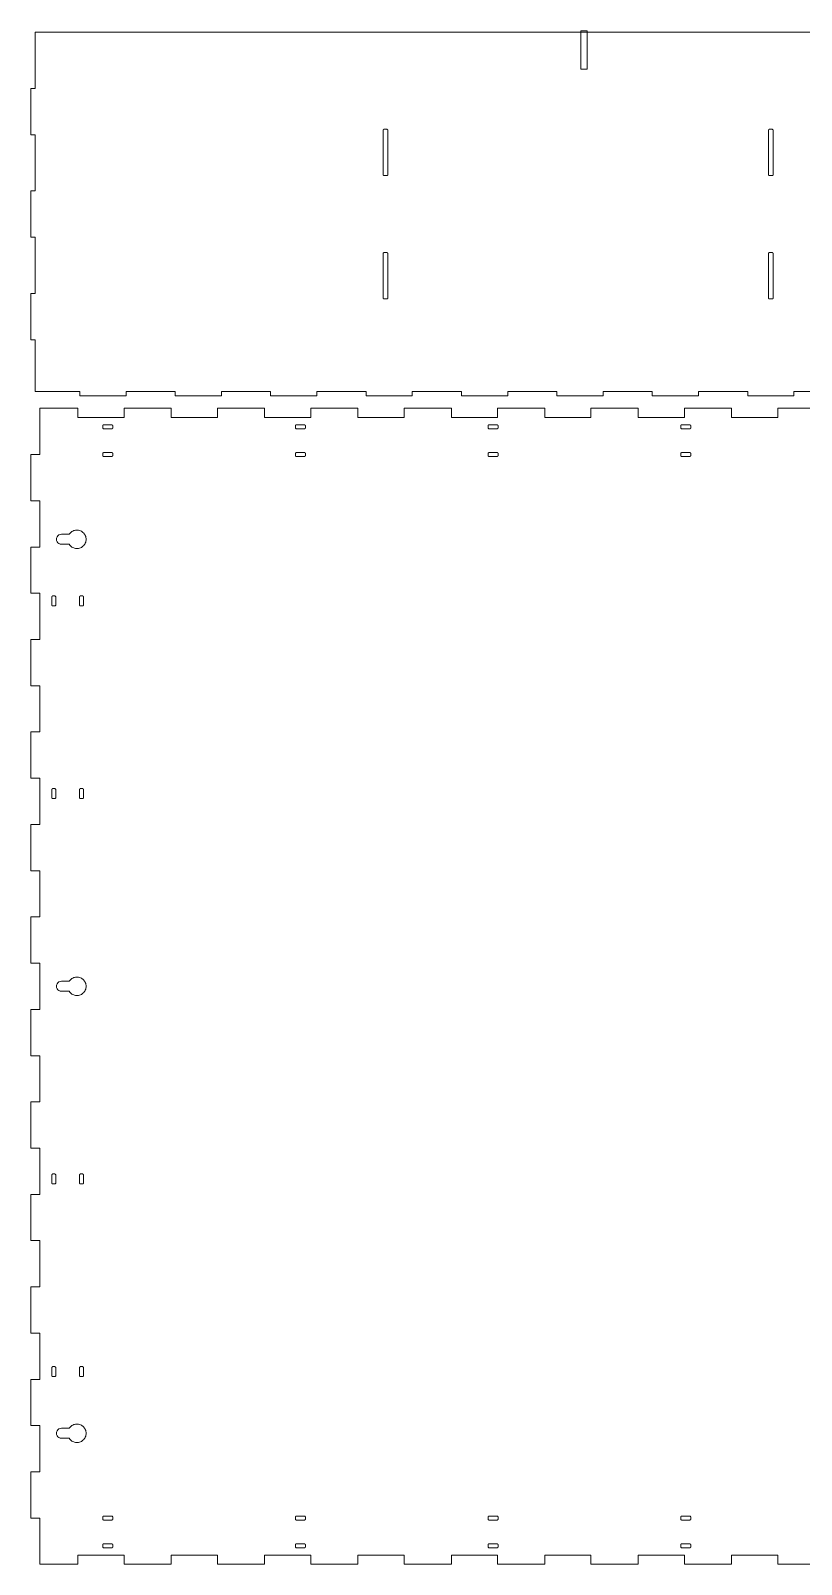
# Model space of a CAD drawing. Header units: millimetres. Extents: x 0 to 3016, y 0 to 2004.
# Drawn here: x 1008 to 1508, y 0 to 995 of the extents above; entities that cross this region are included whole.
import ezdxf

# ---------------------------------------------------------------- set-up
doc = ezdxf.new("R2010")
doc.units = ezdxf.units.MM
doc.layers.add('CORTE', color=1, linetype='Continuous', lineweight=0)

msp = doc.modelspace()

# ---------------------------------------------------------------- linework, layer by layer
at = {"layer": 'CORTE'}
for points in [[(1369.02, 970), (1369.02, 995), (1365.02, 995), (1365.02, 970)], [(1239.7, 930.4), (1239.696227, 930.467179), (1239.684957, 930.533513), (1239.66633, 930.598167), (1239.640581, 930.66033), (1239.608035, 930.719219), (1239.569099, 930.774094), (1239.524264, 930.824264), (1239.474094, 930.869099), (1239.419219, 930.908035), (1239.36033, 930.940581), (1239.298167, 930.96633), (1239.233513, 930.984957), (1239.167179, 930.996227), (1239.1, 931), (1237.3, 931), (1237.232821, 930.996227), (1237.166487, 930.984957), (1237.101833, 930.96633), (1237.03967, 930.940581), (1236.980781, 930.908035), (1236.925906, 930.869099), (1236.875736, 930.824264), (1236.830901, 930.774094), (1236.791965, 930.719219), (1236.759419, 930.66033), (1236.73367, 930.598167), (1236.715043, 930.533513), (1236.703773, 930.467179), (1236.7, 930.4), (1236.7, 901.6), (1236.703773, 901.532821), (1236.715043, 901.466487), (1236.73367, 901.401833), (1236.759419, 901.33967), (1236.791965, 901.280781), (1236.830901, 901.225906), (1236.875736, 901.175736), (1236.925906, 901.130901), (1236.980781, 901.091965), (1237.03967, 901.059419), (1237.101833, 901.03367), (1237.166487, 901.015043), (1237.232821, 901.003773), (1237.3, 901), (1239.1, 901), (1239.167179, 901.003773), (1239.233513, 901.015043), (1239.298167, 901.03367), (1239.36033, 901.059419), (1239.419219, 901.091965), (1239.474094, 901.130901), (1239.524264, 901.175736), (1239.569099, 901.225906), (1239.608035, 901.280781), (1239.640581, 901.33967), (1239.66633, 901.401833), (1239.684957, 901.466487), (1239.696227, 901.532821), (1239.7, 901.6)], [(1489.7, 930.4), (1489.696227, 930.467179), (1489.684957, 930.533513), (1489.66633, 930.598167), (1489.640581, 930.66033), (1489.608035, 930.719219), (1489.569099, 930.774094), (1489.524264, 930.824264), (1489.474094, 930.869099), (1489.419219, 930.908035), (1489.36033, 930.940581), (1489.298167, 930.96633), (1489.233513, 930.984957), (1489.167179, 930.996227), (1489.1, 931), (1487.3, 931), (1487.232821, 930.996227), (1487.166487, 930.984957), (1487.101833, 930.96633), (1487.03967, 930.940581), (1486.980781, 930.908035), (1486.925906, 930.869099), (1486.875736, 930.824264), (1486.830901, 930.774094), (1486.791965, 930.719219), (1486.759419, 930.66033), (1486.73367, 930.598167), (1486.715043, 930.533513), (1486.703773, 930.467179), (1486.7, 930.4), (1486.7, 901.6), (1486.703773, 901.532821), (1486.715043, 901.466487), (1486.73367, 901.401833), (1486.759419, 901.33967), (1486.791965, 901.280781), (1486.830901, 901.225906), (1486.875736, 901.175736), (1486.925906, 901.130901), (1486.980781, 901.091965), (1487.03967, 901.059419), (1487.101833, 901.03367), (1487.166487, 901.015043), (1487.232821, 901.003773), (1487.3, 901), (1489.1, 901), (1489.167179, 901.003773), (1489.233513, 901.015043), (1489.298167, 901.03367), (1489.36033, 901.059419), (1489.419219, 901.091965), (1489.474094, 901.130901), (1489.524264, 901.175736), (1489.569099, 901.225906), (1489.608035, 901.280781), (1489.640581, 901.33967), (1489.66633, 901.401833), (1489.684957, 901.466487), (1489.696227, 901.532821), (1489.7, 901.6)], [(1239.7, 850.4), (1239.696227, 850.467179), (1239.684957, 850.533513), (1239.66633, 850.598167), (1239.640581, 850.66033), (1239.608035, 850.719219), (1239.569099, 850.774094), (1239.524264, 850.824264), (1239.474094, 850.869099), (1239.419219, 850.908035), (1239.36033, 850.940581), (1239.298167, 850.96633), (1239.233513, 850.984957), (1239.167179, 850.996227), (1239.1, 851), (1237.3, 851), (1237.232821, 850.996227), (1237.166487, 850.984957), (1237.101833, 850.96633), (1237.03967, 850.940581), (1236.980781, 850.908035), (1236.925906, 850.869099), (1236.875736, 850.824264), (1236.830901, 850.774094), (1236.791965, 850.719219), (1236.759419, 850.66033), (1236.73367, 850.598167), (1236.715043, 850.533513), (1236.703773, 850.467179), (1236.7, 850.4), (1236.7, 821.6), (1236.703773, 821.532821), (1236.715043, 821.466487), (1236.73367, 821.401833), (1236.759419, 821.33967), (1236.791965, 821.280781), (1236.830901, 821.225906), (1236.875736, 821.175736), (1236.925906, 821.130901), (1236.980781, 821.091965), (1237.03967, 821.059419), (1237.101833, 821.03367), (1237.166487, 821.015043), (1237.232821, 821.003773), (1237.3, 821), (1239.1, 821), (1239.167179, 821.003773), (1239.233513, 821.015043), (1239.298167, 821.03367), (1239.36033, 821.059419), (1239.419219, 821.091965), (1239.474094, 821.130901), (1239.524264, 821.175736), (1239.569099, 821.225906), (1239.608035, 821.280781), (1239.640581, 821.33967), (1239.66633, 821.401833), (1239.684957, 821.466487), (1239.696227, 821.532821), (1239.7, 821.6)], [(1489.7, 850.4), (1489.696227, 850.467179), (1489.684957, 850.533513), (1489.66633, 850.598167), (1489.640581, 850.66033), (1489.608035, 850.719219), (1489.569099, 850.774094), (1489.524264, 850.824264), (1489.474094, 850.869099), (1489.419219, 850.908035), (1489.36033, 850.940581), (1489.298167, 850.96633), (1489.233513, 850.984957), (1489.167179, 850.996227), (1489.1, 851), (1487.3, 851), (1487.232821, 850.996227), (1487.166487, 850.984957), (1487.101833, 850.96633), (1487.03967, 850.940581), (1486.980781, 850.908035), (1486.925906, 850.869099), (1486.875736, 850.824264), (1486.830901, 850.774094), (1486.791965, 850.719219), (1486.759419, 850.66033), (1486.73367, 850.598167), (1486.715043, 850.533513), (1486.703773, 850.467179), (1486.7, 850.4), (1486.7, 821.6), (1486.703773, 821.532821), (1486.715043, 821.466487), (1486.73367, 821.401833), (1486.759419, 821.33967), (1486.791965, 821.280781), (1486.830901, 821.225906), (1486.875736, 821.175736), (1486.925906, 821.130901), (1486.980781, 821.091965), (1487.03967, 821.059419), (1487.101833, 821.03367), (1487.166487, 821.015043), (1487.232821, 821.003773), (1487.3, 821), (1489.1, 821), (1489.167179, 821.003773), (1489.233513, 821.015043), (1489.298167, 821.03367), (1489.36033, 821.059419), (1489.419219, 821.091965), (1489.474094, 821.130901), (1489.524264, 821.175736), (1489.569099, 821.225906), (1489.608035, 821.280781), (1489.640581, 821.33967), (1489.66633, 821.401833), (1489.684957, 821.466487), (1489.696227, 821.532821), (1489.7, 821.6)], [(1061.25, 738.65), (1061.246227, 738.717179), (1061.234957, 738.783513), (1061.21633, 738.848167), (1061.190581, 738.91033), (1061.158035, 738.969219), (1061.119099, 739.024094), (1061.074264, 739.074264), (1061.024094, 739.119099), (1060.969219, 739.158035), (1060.91033, 739.190581), (1060.848167, 739.21633), (1060.783513, 739.234957), (1060.717179, 739.246227), (1060.65, 739.25), (1055.35, 739.25), (1055.282821, 739.246227), (1055.216487, 739.234957), (1055.151833, 739.21633), (1055.08967, 739.190581), (1055.030781, 739.158035), (1054.975906, 739.119099), (1054.925736, 739.074264), (1054.880901, 739.024094), (1054.841965, 738.969219), (1054.809419, 738.91033), (1054.78367, 738.848167), (1054.765043, 738.783513), (1054.753773, 738.717179), (1054.75, 738.65), (1054.75, 737.35), (1054.753773, 737.282821), (1054.765043, 737.216487), (1054.78367, 737.151833), (1054.809419, 737.08967), (1054.841965, 737.030781), (1054.880901, 736.975906), (1054.925736, 736.925736), (1054.975906, 736.880901), (1055.030781, 736.841965), (1055.08967, 736.809419), (1055.151833, 736.78367), (1055.216487, 736.765043), (1055.282821, 736.753773), (1055.35, 736.75), (1060.65, 736.75), (1060.717179, 736.753773), (1060.783513, 736.765043), (1060.848167, 736.78367), (1060.91033, 736.809419), (1060.969219, 736.841965), (1061.024094, 736.880901), (1061.074264, 736.925736), (1061.119099, 736.975906), (1061.158035, 737.030781), (1061.190581, 737.08967), (1061.21633, 737.151833), (1061.234957, 737.216487), (1061.246227, 737.282821), (1061.25, 737.35)], [(1186.25, 738.65), (1186.246227, 738.717179), (1186.234957, 738.783513), (1186.21633, 738.848167), (1186.190581, 738.91033), (1186.158035, 738.969219), (1186.119099, 739.024094), (1186.074264, 739.074264), (1186.024094, 739.119099), (1185.969219, 739.158035), (1185.91033, 739.190581), (1185.848167, 739.21633), (1185.783513, 739.234957), (1185.717179, 739.246227), (1185.65, 739.25), (1180.35, 739.25), (1180.282821, 739.246227), (1180.216487, 739.234957), (1180.151833, 739.21633), (1180.08967, 739.190581), (1180.030781, 739.158035), (1179.975906, 739.119099), (1179.925736, 739.074264), (1179.880901, 739.024094), (1179.841965, 738.969219), (1179.809419, 738.91033), (1179.78367, 738.848167), (1179.765043, 738.783513), (1179.753773, 738.717179), (1179.75, 738.65), (1179.75, 737.35), (1179.753773, 737.282821), (1179.765043, 737.216487), (1179.78367, 737.151833), (1179.809419, 737.08967), (1179.841965, 737.030781), (1179.880901, 736.975906), (1179.925736, 736.925736), (1179.975906, 736.880901), (1180.030781, 736.841965), (1180.08967, 736.809419), (1180.151833, 736.78367), (1180.216487, 736.765043), (1180.282821, 736.753773), (1180.35, 736.75), (1185.65, 736.75), (1185.717179, 736.753773), (1185.783513, 736.765043), (1185.848167, 736.78367), (1185.91033, 736.809419), (1185.969219, 736.841965), (1186.024094, 736.880901), (1186.074264, 736.925736), (1186.119099, 736.975906), (1186.158035, 737.030781), (1186.190581, 737.08967), (1186.21633, 737.151833), (1186.234957, 737.216487), (1186.246227, 737.282821), (1186.25, 737.35)], [(1311.25, 738.65), (1311.246227, 738.717179), (1311.234957, 738.783513), (1311.21633, 738.848167), (1311.190581, 738.91033), (1311.158035, 738.969219), (1311.119099, 739.024094), (1311.074264, 739.074264), (1311.024094, 739.119099), (1310.969219, 739.158035), (1310.91033, 739.190581), (1310.848167, 739.21633), (1310.783513, 739.234957), (1310.717179, 739.246227), (1310.65, 739.25), (1305.35, 739.25), (1305.282821, 739.246227), (1305.216487, 739.234957), (1305.151833, 739.21633), (1305.08967, 739.190581), (1305.030781, 739.158035), (1304.975906, 739.119099), (1304.925736, 739.074264), (1304.880901, 739.024094), (1304.841965, 738.969219), (1304.809419, 738.91033), (1304.78367, 738.848167), (1304.765043, 738.783513), (1304.753773, 738.717179), (1304.75, 738.65), (1304.75, 737.35), (1304.753773, 737.282821), (1304.765043, 737.216487), (1304.78367, 737.151833), (1304.809419, 737.08967), (1304.841965, 737.030781), (1304.880901, 736.975906), (1304.925736, 736.925736), (1304.975906, 736.880901), (1305.030781, 736.841965), (1305.08967, 736.809419), (1305.151833, 736.78367), (1305.216487, 736.765043), (1305.282821, 736.753773), (1305.35, 736.75), (1310.65, 736.75), (1310.717179, 736.753773), (1310.783513, 736.765043), (1310.848167, 736.78367), (1310.91033, 736.809419), (1310.969219, 736.841965), (1311.024094, 736.880901), (1311.074264, 736.925736), (1311.119099, 736.975906), (1311.158035, 737.030781), (1311.190581, 737.08967), (1311.21633, 737.151833), (1311.234957, 737.216487), (1311.246227, 737.282821), (1311.25, 737.35)], [(1436.25, 738.65), (1436.246227, 738.717179), (1436.234957, 738.783513), (1436.21633, 738.848167), (1436.190581, 738.91033), (1436.158035, 738.969219), (1436.119099, 739.024094), (1436.074264, 739.074264), (1436.024094, 739.119099), (1435.969219, 739.158035), (1435.91033, 739.190581), (1435.848167, 739.21633), (1435.783513, 739.234957), (1435.717179, 739.246227), (1435.65, 739.25), (1430.35, 739.25), (1430.282821, 739.246227), (1430.216487, 739.234957), (1430.151833, 739.21633), (1430.08967, 739.190581), (1430.030781, 739.158035), (1429.975906, 739.119099), (1429.925736, 739.074264), (1429.880901, 739.024094), (1429.841965, 738.969219), (1429.809419, 738.91033), (1429.78367, 738.848167), (1429.765043, 738.783513), (1429.753773, 738.717179), (1429.75, 738.65), (1429.75, 737.35), (1429.753773, 737.282821), (1429.765043, 737.216487), (1429.78367, 737.151833), (1429.809419, 737.08967), (1429.841965, 737.030781), (1429.880901, 736.975906), (1429.925736, 736.925736), (1429.975906, 736.880901), (1430.030781, 736.841965), (1430.08967, 736.809419), (1430.151833, 736.78367), (1430.216487, 736.765043), (1430.282821, 736.753773), (1430.35, 736.75), (1435.65, 736.75), (1435.717179, 736.753773), (1435.783513, 736.765043), (1435.848167, 736.78367), (1435.91033, 736.809419), (1435.969219, 736.841965), (1436.024094, 736.880901), (1436.074264, 736.925736), (1436.119099, 736.975906), (1436.158035, 737.030781), (1436.190581, 737.08967), (1436.21633, 737.151833), (1436.234957, 737.216487), (1436.246227, 737.282821), (1436.25, 737.35)], [(1061.25, 720.65), (1061.246227, 720.717179), (1061.234957, 720.783513), (1061.21633, 720.848167), (1061.190581, 720.91033), (1061.158035, 720.969219), (1061.119099, 721.024094), (1061.074264, 721.074264), (1061.024094, 721.119099), (1060.969219, 721.158035), (1060.91033, 721.190581), (1060.848167, 721.21633), (1060.783513, 721.234957), (1060.717179, 721.246227), (1060.65, 721.25), (1055.35, 721.25), (1055.282821, 721.246227), (1055.216487, 721.234957), (1055.151833, 721.21633), (1055.08967, 721.190581), (1055.030781, 721.158035), (1054.975906, 721.119099), (1054.925736, 721.074264), (1054.880901, 721.024094), (1054.841965, 720.969219), (1054.809419, 720.91033), (1054.78367, 720.848167), (1054.765043, 720.783513), (1054.753773, 720.717179), (1054.75, 720.65), (1054.75, 719.35), (1054.753773, 719.282821), (1054.765043, 719.216487), (1054.78367, 719.151833), (1054.809419, 719.08967), (1054.841965, 719.030781), (1054.880901, 718.975906), (1054.925736, 718.925736), (1054.975906, 718.880901), (1055.030781, 718.841965), (1055.08967, 718.809419), (1055.151833, 718.78367), (1055.216487, 718.765043), (1055.282821, 718.753773), (1055.35, 718.75), (1060.65, 718.75), (1060.717179, 718.753773), (1060.783513, 718.765043), (1060.848167, 718.78367), (1060.91033, 718.809419), (1060.969219, 718.841965), (1061.024094, 718.880901), (1061.074264, 718.925736), (1061.119099, 718.975906), (1061.158035, 719.030781), (1061.190581, 719.08967), (1061.21633, 719.151833), (1061.234957, 719.216487), (1061.246227, 719.282821), (1061.25, 719.35)], [(1186.25, 720.65), (1186.246227, 720.717179), (1186.234957, 720.783513), (1186.21633, 720.848167), (1186.190581, 720.91033), (1186.158035, 720.969219), (1186.119099, 721.024094), (1186.074264, 721.074264), (1186.024094, 721.119099), (1185.969219, 721.158035), (1185.91033, 721.190581), (1185.848167, 721.21633), (1185.783513, 721.234957), (1185.717179, 721.246227), (1185.65, 721.25), (1180.35, 721.25), (1180.282821, 721.246227), (1180.216487, 721.234957), (1180.151833, 721.21633), (1180.08967, 721.190581), (1180.030781, 721.158035), (1179.975906, 721.119099), (1179.925736, 721.074264), (1179.880901, 721.024094), (1179.841965, 720.969219), (1179.809419, 720.91033), (1179.78367, 720.848167), (1179.765043, 720.783513), (1179.753773, 720.717179), (1179.75, 720.65), (1179.75, 719.35), (1179.753773, 719.282821), (1179.765043, 719.216487), (1179.78367, 719.151833), (1179.809419, 719.08967), (1179.841965, 719.030781), (1179.880901, 718.975906), (1179.925736, 718.925736), (1179.975906, 718.880901), (1180.030781, 718.841965), (1180.08967, 718.809419), (1180.151833, 718.78367), (1180.216487, 718.765043), (1180.282821, 718.753773), (1180.35, 718.75), (1185.65, 718.75), (1185.717179, 718.753773), (1185.783513, 718.765043), (1185.848167, 718.78367), (1185.91033, 718.809419), (1185.969219, 718.841965), (1186.024094, 718.880901), (1186.074264, 718.925736), (1186.119099, 718.975906), (1186.158035, 719.030781), (1186.190581, 719.08967), (1186.21633, 719.151833), (1186.234957, 719.216487), (1186.246227, 719.282821), (1186.25, 719.35)], [(1311.25, 720.65), (1311.246227, 720.717179), (1311.234957, 720.783513), (1311.21633, 720.848167), (1311.190581, 720.91033), (1311.158035, 720.969219), (1311.119099, 721.024094), (1311.074264, 721.074264), (1311.024094, 721.119099), (1310.969219, 721.158035), (1310.91033, 721.190581), (1310.848167, 721.21633), (1310.783513, 721.234957), (1310.717179, 721.246227), (1310.65, 721.25), (1305.35, 721.25), (1305.282821, 721.246227), (1305.216487, 721.234957), (1305.151833, 721.21633), (1305.08967, 721.190581), (1305.030781, 721.158035), (1304.975906, 721.119099), (1304.925736, 721.074264), (1304.880901, 721.024094), (1304.841965, 720.969219), (1304.809419, 720.91033), (1304.78367, 720.848167), (1304.765043, 720.783513), (1304.753773, 720.717179), (1304.75, 720.65), (1304.75, 719.35), (1304.753773, 719.282821), (1304.765043, 719.216487), (1304.78367, 719.151833), (1304.809419, 719.08967), (1304.841965, 719.030781), (1304.880901, 718.975906), (1304.925736, 718.925736), (1304.975906, 718.880901), (1305.030781, 718.841965), (1305.08967, 718.809419), (1305.151833, 718.78367), (1305.216487, 718.765043), (1305.282821, 718.753773), (1305.35, 718.75), (1310.65, 718.75), (1310.717179, 718.753773), (1310.783513, 718.765043), (1310.848167, 718.78367), (1310.91033, 718.809419), (1310.969219, 718.841965), (1311.024094, 718.880901), (1311.074264, 718.925736), (1311.119099, 718.975906), (1311.158035, 719.030781), (1311.190581, 719.08967), (1311.21633, 719.151833), (1311.234957, 719.216487), (1311.246227, 719.282821), (1311.25, 719.35)], [(1436.25, 720.65), (1436.246227, 720.717179), (1436.234957, 720.783513), (1436.21633, 720.848167), (1436.190581, 720.91033), (1436.158035, 720.969219), (1436.119099, 721.024094), (1436.074264, 721.074264), (1436.024094, 721.119099), (1435.969219, 721.158035), (1435.91033, 721.190581), (1435.848167, 721.21633), (1435.783513, 721.234957), (1435.717179, 721.246227), (1435.65, 721.25), (1430.35, 721.25), (1430.282821, 721.246227), (1430.216487, 721.234957), (1430.151833, 721.21633), (1430.08967, 721.190581), (1430.030781, 721.158035), (1429.975906, 721.119099), (1429.925736, 721.074264), (1429.880901, 721.024094), (1429.841965, 720.969219), (1429.809419, 720.91033), (1429.78367, 720.848167), (1429.765043, 720.783513), (1429.753773, 720.717179), (1429.75, 720.65), (1429.75, 719.35), (1429.753773, 719.282821), (1429.765043, 719.216487), (1429.78367, 719.151833), (1429.809419, 719.08967), (1429.841965, 719.030781), (1429.880901, 718.975906), (1429.925736, 718.925736), (1429.975906, 718.880901), (1430.030781, 718.841965), (1430.08967, 718.809419), (1430.151833, 718.78367), (1430.216487, 718.765043), (1430.282821, 718.753773), (1430.35, 718.75), (1435.65, 718.75), (1435.717179, 718.753773), (1435.783513, 718.765043), (1435.848167, 718.78367), (1435.91033, 718.809419), (1435.969219, 718.841965), (1436.024094, 718.880901), (1436.074264, 718.925736), (1436.119099, 718.975906), (1436.158035, 719.030781), (1436.190581, 719.08967), (1436.21633, 719.151833), (1436.234957, 719.216487), (1436.246227, 719.282821), (1436.25, 719.35)], [(1032.95644, 668.25), (1033.332555, 668.770273), (1033.762106, 669.247382), (1034.240175, 669.675865), (1034.761288, 670.050816), (1035.31948, 670.367943), (1035.908359, 670.623614), (1036.521185, 670.814904), (1037.150941, 670.939621), (1037.790418, 670.996338), (1038.432294, 670.984407), (1039.069221, 670.903962), (1039.693907, 670.755926), (1040.2992, 670.541993), (1040.87817, 670.264612), (1041.42419, 669.926959), (1041.931008, 669.532899), (1042.392822, 669.086945), (1042.804344, 668.594201), (1043.160863, 668.060309), (1043.458299, 667.49138), (1043.693244, 666.893929), (1043.863011, 666.274796), (1043.965654, 665.641067), (1044, 665), (1043.965654, 664.358933), (1043.863011, 663.725204), (1043.693244, 663.106071), (1043.458299, 662.50862), (1043.160863, 661.939691), (1042.804344, 661.405799), (1042.392822, 660.913055), (1041.931008, 660.467101), (1041.42419, 660.073041), (1040.87817, 659.735388), (1040.2992, 659.458007), (1039.693907, 659.244074), (1039.069221, 659.096038), (1038.432294, 659.015593), (1037.790418, 659.003662), (1037.150941, 659.060379), (1036.521185, 659.185096), (1035.908359, 659.376386), (1035.31948, 659.632057), (1034.761288, 659.949184), (1034.240175, 660.324135), (1033.762106, 660.752618), (1033.332555, 661.229727), (1032.95644, 661.75), (1028, 661.75), (1028, 661.75), (1027.158838, 661.860741), (1026.375, 662.185417), (1025.701903, 662.701903), (1025.185417, 663.375), (1024.860741, 664.158838), (1024.75, 665), (1024.860741, 665.841162), (1025.185417, 666.625), (1025.701903, 667.298097), (1026.375, 667.814583), (1027.158838, 668.139259), (1028, 668.25), (1032.95644, 668.25)], [(1024.25, 627.65), (1024.246227, 627.717179), (1024.234957, 627.783513), (1024.21633, 627.848167), (1024.190581, 627.91033), (1024.158035, 627.969219), (1024.119099, 628.024094), (1024.074264, 628.074264), (1024.024094, 628.119099), (1023.969219, 628.158035), (1023.91033, 628.190581), (1023.848167, 628.21633), (1023.783513, 628.234957), (1023.717179, 628.246227), (1023.65, 628.25), (1022.35, 628.25), (1022.282821, 628.246227), (1022.216487, 628.234957), (1022.151833, 628.21633), (1022.08967, 628.190581), (1022.030781, 628.158035), (1021.975906, 628.119099), (1021.925736, 628.074264), (1021.880901, 628.024094), (1021.841965, 627.969219), (1021.809419, 627.91033), (1021.78367, 627.848167), (1021.765043, 627.783513), (1021.753773, 627.717179), (1021.75, 627.65), (1021.75, 622.35), (1021.753773, 622.282821), (1021.765043, 622.216487), (1021.78367, 622.151833), (1021.809419, 622.08967), (1021.841965, 622.030781), (1021.880901, 621.975906), (1021.925736, 621.925736), (1021.975906, 621.880901), (1022.030781, 621.841965), (1022.08967, 621.809419), (1022.151833, 621.78367), (1022.216487, 621.765043), (1022.282821, 621.753773), (1022.35, 621.75), (1023.65, 621.75), (1023.717179, 621.753773), (1023.783513, 621.765043), (1023.848167, 621.78367), (1023.91033, 621.809419), (1023.969219, 621.841965), (1024.024094, 621.880901), (1024.074264, 621.925736), (1024.119099, 621.975906), (1024.158035, 622.030781), (1024.190581, 622.08967), (1024.21633, 622.151833), (1024.234957, 622.216487), (1024.246227, 622.282821), (1024.25, 622.35)], [(1042.25, 627.65), (1042.246227, 627.717179), (1042.234957, 627.783513), (1042.21633, 627.848167), (1042.190581, 627.91033), (1042.158035, 627.969219), (1042.119099, 628.024094), (1042.074264, 628.074264), (1042.024094, 628.119099), (1041.969219, 628.158035), (1041.91033, 628.190581), (1041.848167, 628.21633), (1041.783513, 628.234957), (1041.717179, 628.246227), (1041.65, 628.25), (1040.35, 628.25), (1040.282821, 628.246227), (1040.216487, 628.234957), (1040.151833, 628.21633), (1040.08967, 628.190581), (1040.030781, 628.158035), (1039.975906, 628.119099), (1039.925736, 628.074264), (1039.880901, 628.024094), (1039.841965, 627.969219), (1039.809419, 627.91033), (1039.78367, 627.848167), (1039.765043, 627.783513), (1039.753773, 627.717179), (1039.75, 627.65), (1039.75, 622.35), (1039.753773, 622.282821), (1039.765043, 622.216487), (1039.78367, 622.151833), (1039.809419, 622.08967), (1039.841965, 622.030781), (1039.880901, 621.975906), (1039.925736, 621.925736), (1039.975906, 621.880901), (1040.030781, 621.841965), (1040.08967, 621.809419), (1040.151833, 621.78367), (1040.216487, 621.765043), (1040.282821, 621.753773), (1040.35, 621.75), (1041.65, 621.75), (1041.717179, 621.753773), (1041.783513, 621.765043), (1041.848167, 621.78367), (1041.91033, 621.809419), (1041.969219, 621.841965), (1042.024094, 621.880901), (1042.074264, 621.925736), (1042.119099, 621.975906), (1042.158035, 622.030781), (1042.190581, 622.08967), (1042.21633, 622.151833), (1042.234957, 622.216487), (1042.246227, 622.282821), (1042.25, 622.35)], [(1024.25, 502.65), (1024.246227, 502.717179), (1024.234957, 502.783513), (1024.21633, 502.848167), (1024.190581, 502.91033), (1024.158035, 502.969219), (1024.119099, 503.024094), (1024.074264, 503.074264), (1024.024094, 503.119099), (1023.969219, 503.158035), (1023.91033, 503.190581), (1023.848167, 503.21633), (1023.783513, 503.234957), (1023.717179, 503.246227), (1023.65, 503.25), (1022.35, 503.25), (1022.282821, 503.246227), (1022.216487, 503.234957), (1022.151833, 503.21633), (1022.08967, 503.190581), (1022.030781, 503.158035), (1021.975906, 503.119099), (1021.925736, 503.074264), (1021.880901, 503.024094), (1021.841965, 502.969219), (1021.809419, 502.91033), (1021.78367, 502.848167), (1021.765043, 502.783513), (1021.753773, 502.717179), (1021.75, 502.65), (1021.75, 497.35), (1021.753773, 497.282821), (1021.765043, 497.216487), (1021.78367, 497.151833), (1021.809419, 497.08967), (1021.841965, 497.030781), (1021.880901, 496.975906), (1021.925736, 496.925736), (1021.975906, 496.880901), (1022.030781, 496.841965), (1022.08967, 496.809419), (1022.151833, 496.78367), (1022.216487, 496.765043), (1022.282821, 496.753773), (1022.35, 496.75), (1023.65, 496.75), (1023.717179, 496.753773), (1023.783513, 496.765043), (1023.848167, 496.78367), (1023.91033, 496.809419), (1023.969219, 496.841965), (1024.024094, 496.880901), (1024.074264, 496.925736), (1024.119099, 496.975906), (1024.158035, 497.030781), (1024.190581, 497.08967), (1024.21633, 497.151833), (1024.234957, 497.216487), (1024.246227, 497.282821), (1024.25, 497.35)], [(1042.25, 502.65), (1042.246227, 502.717179), (1042.234957, 502.783513), (1042.21633, 502.848167), (1042.190581, 502.91033), (1042.158035, 502.969219), (1042.119099, 503.024094), (1042.074264, 503.074264), (1042.024094, 503.119099), (1041.969219, 503.158035), (1041.91033, 503.190581), (1041.848167, 503.21633), (1041.783513, 503.234957), (1041.717179, 503.246227), (1041.65, 503.25), (1040.35, 503.25), (1040.282821, 503.246227), (1040.216487, 503.234957), (1040.151833, 503.21633), (1040.08967, 503.190581), (1040.030781, 503.158035), (1039.975906, 503.119099), (1039.925736, 503.074264), (1039.880901, 503.024094), (1039.841965, 502.969219), (1039.809419, 502.91033), (1039.78367, 502.848167), (1039.765043, 502.783513), (1039.753773, 502.717179), (1039.75, 502.65), (1039.75, 497.35), (1039.753773, 497.282821), (1039.765043, 497.216487), (1039.78367, 497.151833), (1039.809419, 497.08967), (1039.841965, 497.030781), (1039.880901, 496.975906), (1039.925736, 496.925736), (1039.975906, 496.880901), (1040.030781, 496.841965), (1040.08967, 496.809419), (1040.151833, 496.78367), (1040.216487, 496.765043), (1040.282821, 496.753773), (1040.35, 496.75), (1041.65, 496.75), (1041.717179, 496.753773), (1041.783513, 496.765043), (1041.848167, 496.78367), (1041.91033, 496.809419), (1041.969219, 496.841965), (1042.024094, 496.880901), (1042.074264, 496.925736), (1042.119099, 496.975906), (1042.158035, 497.030781), (1042.190581, 497.08967), (1042.21633, 497.151833), (1042.234957, 497.216487), (1042.246227, 497.282821), (1042.25, 497.35)], [(1032.95644, 378.25), (1033.332555, 378.770273), (1033.762106, 379.247382), (1034.240175, 379.675865), (1034.761288, 380.050816), (1035.31948, 380.367943), (1035.908359, 380.623614), (1036.521185, 380.814904), (1037.150941, 380.939621), (1037.790418, 380.996338), (1038.432294, 380.984407), (1039.069221, 380.903962), (1039.693907, 380.755926), (1040.2992, 380.541993), (1040.87817, 380.264612), (1041.42419, 379.926959), (1041.931008, 379.532899), (1042.392822, 379.086945), (1042.804344, 378.594201), (1043.160863, 378.060309), (1043.458299, 377.49138), (1043.693244, 376.893929), (1043.863011, 376.274796), (1043.965654, 375.641067), (1044, 375), (1043.965654, 374.358933), (1043.863011, 373.725204), (1043.693244, 373.106071), (1043.458299, 372.50862), (1043.160863, 371.939691), (1042.804344, 371.405799), (1042.392822, 370.913055), (1041.931008, 370.467101), (1041.42419, 370.073041), (1040.87817, 369.735388), (1040.2992, 369.458007), (1039.693907, 369.244074), (1039.069221, 369.096038), (1038.432294, 369.015593), (1037.790418, 369.003662), (1037.150941, 369.060379), (1036.521185, 369.185096), (1035.908359, 369.376386), (1035.31948, 369.632057), (1034.761288, 369.949184), (1034.240175, 370.324135), (1033.762106, 370.752618), (1033.332555, 371.229727), (1032.95644, 371.75), (1028, 371.75), (1028, 371.75), (1027.158838, 371.860741), (1026.375, 372.185417), (1025.701903, 372.701903), (1025.185417, 373.375), (1024.860741, 374.158838), (1024.75, 375), (1024.860741, 375.841162), (1025.185417, 376.625), (1025.701903, 377.298097), (1026.375, 377.814583), (1027.158838, 378.139259), (1028, 378.25), (1032.95644, 378.25)], [(1024.25, 252.65), (1024.246227, 252.717179), (1024.234957, 252.783513), (1024.21633, 252.848167), (1024.190581, 252.91033), (1024.158035, 252.969219), (1024.119099, 253.024094), (1024.074264, 253.074264), (1024.024094, 253.119099), (1023.969219, 253.158035), (1023.91033, 253.190581), (1023.848167, 253.21633), (1023.783513, 253.234957), (1023.717179, 253.246227), (1023.65, 253.25), (1022.35, 253.25), (1022.282821, 253.246227), (1022.216487, 253.234957), (1022.151833, 253.21633), (1022.08967, 253.190581), (1022.030781, 253.158035), (1021.975906, 253.119099), (1021.925736, 253.074264), (1021.880901, 253.024094), (1021.841965, 252.969219), (1021.809419, 252.91033), (1021.78367, 252.848167), (1021.765043, 252.783513), (1021.753773, 252.717179), (1021.75, 252.65), (1021.75, 247.35), (1021.753773, 247.282821), (1021.765043, 247.216487), (1021.78367, 247.151833), (1021.809419, 247.08967), (1021.841965, 247.030781), (1021.880901, 246.975906), (1021.925736, 246.925736), (1021.975906, 246.880901), (1022.030781, 246.841965), (1022.08967, 246.809419), (1022.151833, 246.78367), (1022.216487, 246.765043), (1022.282821, 246.753773), (1022.35, 246.75), (1023.65, 246.75), (1023.717179, 246.753773), (1023.783513, 246.765043), (1023.848167, 246.78367), (1023.91033, 246.809419), (1023.969219, 246.841965), (1024.024094, 246.880901), (1024.074264, 246.925736), (1024.119099, 246.975906), (1024.158035, 247.030781), (1024.190581, 247.08967), (1024.21633, 247.151833), (1024.234957, 247.216487), (1024.246227, 247.282821), (1024.25, 247.35)], [(1042.25, 252.65), (1042.246227, 252.717179), (1042.234957, 252.783513), (1042.21633, 252.848167), (1042.190581, 252.91033), (1042.158035, 252.969219), (1042.119099, 253.024094), (1042.074264, 253.074264), (1042.024094, 253.119099), (1041.969219, 253.158035), (1041.91033, 253.190581), (1041.848167, 253.21633), (1041.783513, 253.234957), (1041.717179, 253.246227), (1041.65, 253.25), (1040.35, 253.25), (1040.282821, 253.246227), (1040.216487, 253.234957), (1040.151833, 253.21633), (1040.08967, 253.190581), (1040.030781, 253.158035), (1039.975906, 253.119099), (1039.925736, 253.074264), (1039.880901, 253.024094), (1039.841965, 252.969219), (1039.809419, 252.91033), (1039.78367, 252.848167), (1039.765043, 252.783513), (1039.753773, 252.717179), (1039.75, 252.65), (1039.75, 247.35), (1039.753773, 247.282821), (1039.765043, 247.216487), (1039.78367, 247.151833), (1039.809419, 247.08967), (1039.841965, 247.030781), (1039.880901, 246.975906), (1039.925736, 246.925736), (1039.975906, 246.880901), (1040.030781, 246.841965), (1040.08967, 246.809419), (1040.151833, 246.78367), (1040.216487, 246.765043), (1040.282821, 246.753773), (1040.35, 246.75), (1041.65, 246.75), (1041.717179, 246.753773), (1041.783513, 246.765043), (1041.848167, 246.78367), (1041.91033, 246.809419), (1041.969219, 246.841965), (1042.024094, 246.880901), (1042.074264, 246.925736), (1042.119099, 246.975906), (1042.158035, 247.030781), (1042.190581, 247.08967), (1042.21633, 247.151833), (1042.234957, 247.216487), (1042.246227, 247.282821), (1042.25, 247.35)], [(1024.25, 127.65), (1024.246227, 127.717179), (1024.234957, 127.783513), (1024.21633, 127.848167), (1024.190581, 127.91033), (1024.158035, 127.969219), (1024.119099, 128.024094), (1024.074264, 128.074264), (1024.024094, 128.119099), (1023.969219, 128.158035), (1023.91033, 128.190581), (1023.848167, 128.21633), (1023.783513, 128.234957), (1023.717179, 128.246227), (1023.65, 128.25), (1022.35, 128.25), (1022.282821, 128.246227), (1022.216487, 128.234957), (1022.151833, 128.21633), (1022.08967, 128.190581), (1022.030781, 128.158035), (1021.975906, 128.119099), (1021.925736, 128.074264), (1021.880901, 128.024094), (1021.841965, 127.969219), (1021.809419, 127.91033), (1021.78367, 127.848167), (1021.765043, 127.783513), (1021.753773, 127.717179), (1021.75, 127.65), (1021.75, 122.35), (1021.753773, 122.282821), (1021.765043, 122.216487), (1021.78367, 122.151833), (1021.809419, 122.08967), (1021.841965, 122.030781), (1021.880901, 121.975906), (1021.925736, 121.925736), (1021.975906, 121.880901), (1022.030781, 121.841965), (1022.08967, 121.809419), (1022.151833, 121.78367), (1022.216487, 121.765043), (1022.282821, 121.753773), (1022.35, 121.75), (1023.65, 121.75), (1023.717179, 121.753773), (1023.783513, 121.765043), (1023.848167, 121.78367), (1023.91033, 121.809419), (1023.969219, 121.841965), (1024.024094, 121.880901), (1024.074264, 121.925736), (1024.119099, 121.975906), (1024.158035, 122.030781), (1024.190581, 122.08967), (1024.21633, 122.151833), (1024.234957, 122.216487), (1024.246227, 122.282821), (1024.25, 122.35)], [(1042.25, 127.65), (1042.246227, 127.717179), (1042.234957, 127.783513), (1042.21633, 127.848167), (1042.190581, 127.91033), (1042.158035, 127.969219), (1042.119099, 128.024094), (1042.074264, 128.074264), (1042.024094, 128.119099), (1041.969219, 128.158035), (1041.91033, 128.190581), (1041.848167, 128.21633), (1041.783513, 128.234957), (1041.717179, 128.246227), (1041.65, 128.25), (1040.35, 128.25), (1040.282821, 128.246227), (1040.216487, 128.234957), (1040.151833, 128.21633), (1040.08967, 128.190581), (1040.030781, 128.158035), (1039.975906, 128.119099), (1039.925736, 128.074264), (1039.880901, 128.024094), (1039.841965, 127.969219), (1039.809419, 127.91033), (1039.78367, 127.848167), (1039.765043, 127.783513), (1039.753773, 127.717179), (1039.75, 127.65), (1039.75, 122.35), (1039.753773, 122.282821), (1039.765043, 122.216487), (1039.78367, 122.151833), (1039.809419, 122.08967), (1039.841965, 122.030781), (1039.880901, 121.975906), (1039.925736, 121.925736), (1039.975906, 121.880901), (1040.030781, 121.841965), (1040.08967, 121.809419), (1040.151833, 121.78367), (1040.216487, 121.765043), (1040.282821, 121.753773), (1040.35, 121.75), (1041.65, 121.75), (1041.717179, 121.753773), (1041.783513, 121.765043), (1041.848167, 121.78367), (1041.91033, 121.809419), (1041.969219, 121.841965), (1042.024094, 121.880901), (1042.074264, 121.925736), (1042.119099, 121.975906), (1042.158035, 122.030781), (1042.190581, 122.08967), (1042.21633, 122.151833), (1042.234957, 122.216487), (1042.246227, 122.282821), (1042.25, 122.35)], [(1032.95644, 88.25), (1033.332555, 88.770273), (1033.762106, 89.247382), (1034.240175, 89.675865), (1034.761288, 90.050816), (1035.31948, 90.367943), (1035.908359, 90.623614), (1036.521185, 90.814904), (1037.150941, 90.939621), (1037.790418, 90.996338), (1038.432294, 90.984407), (1039.069221, 90.903962), (1039.693907, 90.755926), (1040.2992, 90.541993), (1040.87817, 90.264612), (1041.42419, 89.926959), (1041.931008, 89.532899), (1042.392822, 89.086945), (1042.804344, 88.594201), (1043.160863, 88.060309), (1043.458299, 87.49138), (1043.693244, 86.893929), (1043.863011, 86.274796), (1043.965654, 85.641067), (1044, 85), (1043.965654, 84.358933), (1043.863011, 83.725204), (1043.693244, 83.106071), (1043.458299, 82.50862), (1043.160863, 81.939691), (1042.804344, 81.405799), (1042.392822, 80.913055), (1041.931008, 80.467101), (1041.42419, 80.073041), (1040.87817, 79.735388), (1040.2992, 79.458007), (1039.693907, 79.244074), (1039.069221, 79.096038), (1038.432294, 79.015593), (1037.790418, 79.003662), (1037.150941, 79.060379), (1036.521185, 79.185096), (1035.908359, 79.376386), (1035.31948, 79.632057), (1034.761288, 79.949184), (1034.240175, 80.324135), (1033.762106, 80.752618), (1033.332555, 81.229727), (1032.95644, 81.75), (1028, 81.75), (1028, 81.75), (1027.158838, 81.860741), (1026.375, 82.185417), (1025.701903, 82.701903), (1025.185417, 83.375), (1024.860741, 84.158838), (1024.75, 85), (1024.860741, 85.841162), (1025.185417, 86.625), (1025.701903, 87.298097), (1026.375, 87.814583), (1027.158838, 88.139259), (1028, 88.25), (1032.95644, 88.25)], [(1061.25, 30.65), (1061.246227, 30.717179), (1061.234957, 30.783513), (1061.21633, 30.848167), (1061.190581, 30.91033), (1061.158035, 30.969219), (1061.119099, 31.024094), (1061.074264, 31.074264), (1061.024094, 31.119099), (1060.969219, 31.158035), (1060.91033, 31.190581), (1060.848167, 31.21633), (1060.783513, 31.234957), (1060.717179, 31.246227), (1060.65, 31.25), (1055.35, 31.25), (1055.282821, 31.246227), (1055.216487, 31.234957), (1055.151833, 31.21633), (1055.08967, 31.190581), (1055.030781, 31.158035), (1054.975906, 31.119099), (1054.925736, 31.074264), (1054.880901, 31.024094), (1054.841965, 30.969219), (1054.809419, 30.91033), (1054.78367, 30.848167), (1054.765043, 30.783513), (1054.753773, 30.717179), (1054.75, 30.65), (1054.75, 29.35), (1054.753773, 29.282821), (1054.765043, 29.216487), (1054.78367, 29.151833), (1054.809419, 29.08967), (1054.841965, 29.030781), (1054.880901, 28.975906), (1054.925736, 28.925736), (1054.975906, 28.880901), (1055.030781, 28.841965), (1055.08967, 28.809419), (1055.151833, 28.78367), (1055.216487, 28.765043), (1055.282821, 28.753773), (1055.35, 28.75), (1060.65, 28.75), (1060.717179, 28.753773), (1060.783513, 28.765043), (1060.848167, 28.78367), (1060.91033, 28.809419), (1060.969219, 28.841965), (1061.024094, 28.880901), (1061.074264, 28.925736), (1061.119099, 28.975906), (1061.158035, 29.030781), (1061.190581, 29.08967), (1061.21633, 29.151833), (1061.234957, 29.216487), (1061.246227, 29.282821), (1061.25, 29.35)], [(1186.25, 30.65), (1186.246227, 30.717179), (1186.234957, 30.783513), (1186.21633, 30.848167), (1186.190581, 30.91033), (1186.158035, 30.969219), (1186.119099, 31.024094), (1186.074264, 31.074264), (1186.024094, 31.119099), (1185.969219, 31.158035), (1185.91033, 31.190581), (1185.848167, 31.21633), (1185.783513, 31.234957), (1185.717179, 31.246227), (1185.65, 31.25), (1180.35, 31.25), (1180.282821, 31.246227), (1180.216487, 31.234957), (1180.151833, 31.21633), (1180.08967, 31.190581), (1180.030781, 31.158035), (1179.975906, 31.119099), (1179.925736, 31.074264), (1179.880901, 31.024094), (1179.841965, 30.969219), (1179.809419, 30.91033), (1179.78367, 30.848167), (1179.765043, 30.783513), (1179.753773, 30.717179), (1179.75, 30.65), (1179.75, 29.35), (1179.753773, 29.282821), (1179.765043, 29.216487), (1179.78367, 29.151833), (1179.809419, 29.08967), (1179.841965, 29.030781), (1179.880901, 28.975906), (1179.925736, 28.925736), (1179.975906, 28.880901), (1180.030781, 28.841965), (1180.08967, 28.809419), (1180.151833, 28.78367), (1180.216487, 28.765043), (1180.282821, 28.753773), (1180.35, 28.75), (1185.65, 28.75), (1185.717179, 28.753773), (1185.783513, 28.765043), (1185.848167, 28.78367), (1185.91033, 28.809419), (1185.969219, 28.841965), (1186.024094, 28.880901), (1186.074264, 28.925736), (1186.119099, 28.975906), (1186.158035, 29.030781), (1186.190581, 29.08967), (1186.21633, 29.151833), (1186.234957, 29.216487), (1186.246227, 29.282821), (1186.25, 29.35)], [(1311.25, 30.65), (1311.246227, 30.717179), (1311.234957, 30.783513), (1311.21633, 30.848167), (1311.190581, 30.91033), (1311.158035, 30.969219), (1311.119099, 31.024094), (1311.074264, 31.074264), (1311.024094, 31.119099), (1310.969219, 31.158035), (1310.91033, 31.190581), (1310.848167, 31.21633), (1310.783513, 31.234957), (1310.717179, 31.246227), (1310.65, 31.25), (1305.35, 31.25), (1305.282821, 31.246227), (1305.216487, 31.234957), (1305.151833, 31.21633), (1305.08967, 31.190581), (1305.030781, 31.158035), (1304.975906, 31.119099), (1304.925736, 31.074264), (1304.880901, 31.024094), (1304.841965, 30.969219), (1304.809419, 30.91033), (1304.78367, 30.848167), (1304.765043, 30.783513), (1304.753773, 30.717179), (1304.75, 30.65), (1304.75, 29.35), (1304.753773, 29.282821), (1304.765043, 29.216487), (1304.78367, 29.151833), (1304.809419, 29.08967), (1304.841965, 29.030781), (1304.880901, 28.975906), (1304.925736, 28.925736), (1304.975906, 28.880901), (1305.030781, 28.841965), (1305.08967, 28.809419), (1305.151833, 28.78367), (1305.216487, 28.765043), (1305.282821, 28.753773), (1305.35, 28.75), (1310.65, 28.75), (1310.717179, 28.753773), (1310.783513, 28.765043), (1310.848167, 28.78367), (1310.91033, 28.809419), (1310.969219, 28.841965), (1311.024094, 28.880901), (1311.074264, 28.925736), (1311.119099, 28.975906), (1311.158035, 29.030781), (1311.190581, 29.08967), (1311.21633, 29.151833), (1311.234957, 29.216487), (1311.246227, 29.282821), (1311.25, 29.35)], [(1436.25, 30.65), (1436.246227, 30.717179), (1436.234957, 30.783513), (1436.21633, 30.848167), (1436.190581, 30.91033), (1436.158035, 30.969219), (1436.119099, 31.024094), (1436.074264, 31.074264), (1436.024094, 31.119099), (1435.969219, 31.158035), (1435.91033, 31.190581), (1435.848167, 31.21633), (1435.783513, 31.234957), (1435.717179, 31.246227), (1435.65, 31.25), (1430.35, 31.25), (1430.282821, 31.246227), (1430.216487, 31.234957), (1430.151833, 31.21633), (1430.08967, 31.190581), (1430.030781, 31.158035), (1429.975906, 31.119099), (1429.925736, 31.074264), (1429.880901, 31.024094), (1429.841965, 30.969219), (1429.809419, 30.91033), (1429.78367, 30.848167), (1429.765043, 30.783513), (1429.753773, 30.717179), (1429.75, 30.65), (1429.75, 29.35), (1429.753773, 29.282821), (1429.765043, 29.216487), (1429.78367, 29.151833), (1429.809419, 29.08967), (1429.841965, 29.030781), (1429.880901, 28.975906), (1429.925736, 28.925736), (1429.975906, 28.880901), (1430.030781, 28.841965), (1430.08967, 28.809419), (1430.151833, 28.78367), (1430.216487, 28.765043), (1430.282821, 28.753773), (1430.35, 28.75), (1435.65, 28.75), (1435.717179, 28.753773), (1435.783513, 28.765043), (1435.848167, 28.78367), (1435.91033, 28.809419), (1435.969219, 28.841965), (1436.024094, 28.880901), (1436.074264, 28.925736), (1436.119099, 28.975906), (1436.158035, 29.030781), (1436.190581, 29.08967), (1436.21633, 29.151833), (1436.234957, 29.216487), (1436.246227, 29.282821), (1436.25, 29.35)], [(1061.25, 12.65), (1061.246227, 12.717179), (1061.234957, 12.783513), (1061.21633, 12.848167), (1061.190581, 12.91033), (1061.158035, 12.969219), (1061.119099, 13.024094), (1061.074264, 13.074264), (1061.024094, 13.119099), (1060.969219, 13.158035), (1060.91033, 13.190581), (1060.848167, 13.21633), (1060.783513, 13.234957), (1060.717179, 13.246227), (1060.65, 13.25), (1055.35, 13.25), (1055.282821, 13.246227), (1055.216487, 13.234957), (1055.151833, 13.21633), (1055.08967, 13.190581), (1055.030781, 13.158035), (1054.975906, 13.119099), (1054.925736, 13.074264), (1054.880901, 13.024094), (1054.841965, 12.969219), (1054.809419, 12.91033), (1054.78367, 12.848167), (1054.765043, 12.783513), (1054.753773, 12.717179), (1054.75, 12.65), (1054.75, 11.35), (1054.753773, 11.282821), (1054.765043, 11.216487), (1054.78367, 11.151833), (1054.809419, 11.08967), (1054.841965, 11.030781), (1054.880901, 10.975906), (1054.925736, 10.925736), (1054.975906, 10.880901), (1055.030781, 10.841965), (1055.08967, 10.809419), (1055.151833, 10.78367), (1055.216487, 10.765043), (1055.282821, 10.753773), (1055.35, 10.75), (1060.65, 10.75), (1060.717179, 10.753773), (1060.783513, 10.765043), (1060.848167, 10.78367), (1060.91033, 10.809419), (1060.969219, 10.841965), (1061.024094, 10.880901), (1061.074264, 10.925736), (1061.119099, 10.975906), (1061.158035, 11.030781), (1061.190581, 11.08967), (1061.21633, 11.151833), (1061.234957, 11.216487), (1061.246227, 11.282821), (1061.25, 11.35)], [(1186.25, 12.65), (1186.246227, 12.717179), (1186.234957, 12.783513), (1186.21633, 12.848167), (1186.190581, 12.91033), (1186.158035, 12.969219), (1186.119099, 13.024094), (1186.074264, 13.074264), (1186.024094, 13.119099), (1185.969219, 13.158035), (1185.91033, 13.190581), (1185.848167, 13.21633), (1185.783513, 13.234957), (1185.717179, 13.246227), (1185.65, 13.25), (1180.35, 13.25), (1180.282821, 13.246227), (1180.216487, 13.234957), (1180.151833, 13.21633), (1180.08967, 13.190581), (1180.030781, 13.158035), (1179.975906, 13.119099), (1179.925736, 13.074264), (1179.880901, 13.024094), (1179.841965, 12.969219), (1179.809419, 12.91033), (1179.78367, 12.848167), (1179.765043, 12.783513), (1179.753773, 12.717179), (1179.75, 12.65), (1179.75, 11.35), (1179.753773, 11.282821), (1179.765043, 11.216487), (1179.78367, 11.151833), (1179.809419, 11.08967), (1179.841965, 11.030781), (1179.880901, 10.975906), (1179.925736, 10.925736), (1179.975906, 10.880901), (1180.030781, 10.841965), (1180.08967, 10.809419), (1180.151833, 10.78367), (1180.216487, 10.765043), (1180.282821, 10.753773), (1180.35, 10.75), (1185.65, 10.75), (1185.717179, 10.753773), (1185.783513, 10.765043), (1185.848167, 10.78367), (1185.91033, 10.809419), (1185.969219, 10.841965), (1186.024094, 10.880901), (1186.074264, 10.925736), (1186.119099, 10.975906), (1186.158035, 11.030781), (1186.190581, 11.08967), (1186.21633, 11.151833), (1186.234957, 11.216487), (1186.246227, 11.282821), (1186.25, 11.35)], [(1311.25, 12.65), (1311.246227, 12.717179), (1311.234957, 12.783513), (1311.21633, 12.848167), (1311.190581, 12.91033), (1311.158035, 12.969219), (1311.119099, 13.024094), (1311.074264, 13.074264), (1311.024094, 13.119099), (1310.969219, 13.158035), (1310.91033, 13.190581), (1310.848167, 13.21633), (1310.783513, 13.234957), (1310.717179, 13.246227), (1310.65, 13.25), (1305.35, 13.25), (1305.282821, 13.246227), (1305.216487, 13.234957), (1305.151833, 13.21633), (1305.08967, 13.190581), (1305.030781, 13.158035), (1304.975906, 13.119099), (1304.925736, 13.074264), (1304.880901, 13.024094), (1304.841965, 12.969219), (1304.809419, 12.91033), (1304.78367, 12.848167), (1304.765043, 12.783513), (1304.753773, 12.717179), (1304.75, 12.65), (1304.75, 11.35), (1304.753773, 11.282821), (1304.765043, 11.216487), (1304.78367, 11.151833), (1304.809419, 11.08967), (1304.841965, 11.030781), (1304.880901, 10.975906), (1304.925736, 10.925736), (1304.975906, 10.880901), (1305.030781, 10.841965), (1305.08967, 10.809419), (1305.151833, 10.78367), (1305.216487, 10.765043), (1305.282821, 10.753773), (1305.35, 10.75), (1310.65, 10.75), (1310.717179, 10.753773), (1310.783513, 10.765043), (1310.848167, 10.78367), (1310.91033, 10.809419), (1310.969219, 10.841965), (1311.024094, 10.880901), (1311.074264, 10.925736), (1311.119099, 10.975906), (1311.158035, 11.030781), (1311.190581, 11.08967), (1311.21633, 11.151833), (1311.234957, 11.216487), (1311.246227, 11.282821), (1311.25, 11.35)], [(1436.25, 12.65), (1436.246227, 12.717179), (1436.234957, 12.783513), (1436.21633, 12.848167), (1436.190581, 12.91033), (1436.158035, 12.969219), (1436.119099, 13.024094), (1436.074264, 13.074264), (1436.024094, 13.119099), (1435.969219, 13.158035), (1435.91033, 13.190581), (1435.848167, 13.21633), (1435.783513, 13.234957), (1435.717179, 13.246227), (1435.65, 13.25), (1430.35, 13.25), (1430.282821, 13.246227), (1430.216487, 13.234957), (1430.151833, 13.21633), (1430.08967, 13.190581), (1430.030781, 13.158035), (1429.975906, 13.119099), (1429.925736, 13.074264), (1429.880901, 13.024094), (1429.841965, 12.969219), (1429.809419, 12.91033), (1429.78367, 12.848167), (1429.765043, 12.783513), (1429.753773, 12.717179), (1429.75, 12.65), (1429.75, 11.35), (1429.753773, 11.282821), (1429.765043, 11.216487), (1429.78367, 11.151833), (1429.809419, 11.08967), (1429.841965, 11.030781), (1429.880901, 10.975906), (1429.925736, 10.925736), (1429.975906, 10.880901), (1430.030781, 10.841965), (1430.08967, 10.809419), (1430.151833, 10.78367), (1430.216487, 10.765043), (1430.282821, 10.753773), (1430.35, 10.75), (1435.65, 10.75), (1435.717179, 10.753773), (1435.783513, 10.765043), (1435.848167, 10.78367), (1435.91033, 10.809419), (1435.969219, 10.841965), (1436.024094, 10.880901), (1436.074264, 10.925736), (1436.119099, 10.975906), (1436.158035, 11.030781), (1436.190581, 11.08967), (1436.21633, 11.151833), (1436.234957, 11.216487), (1436.246227, 11.282821), (1436.25, 11.35)]]:
    msp.add_lwpolyline(points, close=True, dxfattribs=at)
for points in [[(1535.1, 994), (1503.2, 994), (1473.2, 994), (1441.3, 994), (1411.3, 994), (1379.4, 994), (1349.4, 994), (1317.5, 994), (1287.5, 994), (1255.6, 994), (1225.6, 994), (1193.7, 994), (1163.7, 994), (1131.8, 994), (1101.8, 994), (1069.9, 994), (1039.9, 994), (1011, 994), (1011, 957.5), (1008, 957.5), (1008, 927.5), (1011, 927.5), (1011, 891), (1008, 891), (1008, 861), (1011, 861), (1011, 824.5), (1008, 824.5), (1008, 794.5), (1011, 794.5), (1011, 761), (1039.9, 761), (1039.9, 758), (1069.9, 758), (1069.9, 761), (1101.8, 761), (1101.8, 758), (1131.8, 758), (1131.8, 761), (1163.7, 761), (1163.7, 758), (1193.7, 758), (1193.7, 761), (1225.6, 761), (1225.6, 758), (1255.6, 758), (1255.6, 761), (1287.5, 761), (1287.5, 758), (1317.5, 758), (1317.5, 761), (1349.4, 761), (1349.4, 758), (1379.4, 758), (1379.4, 761), (1411.3, 761), (1411.3, 758), (1441.3, 758), (1441.3, 761), (1473.2, 761), (1473.2, 758), (1503.2, 758), (1503.2, 761), (1535.1, 761)], [(1523.294118, 750), (1492.705882, 750), (1492.705882, 744), (1462.705882, 744), (1462.705882, 750), (1432.117647, 750), (1432.117647, 744), (1402.117647, 744), (1402.117647, 750), (1371.529412, 750), (1371.529412, 744), (1341.529412, 744), (1341.529412, 750), (1310.941176, 750), (1310.941176, 744), (1280.941176, 744), (1280.941176, 750), (1250.352941, 750), (1250.352941, 744), (1220.352941, 744), (1220.352941, 750), (1189.764706, 750), (1189.764706, 744), (1159.764706, 744), (1159.764706, 750), (1129.176471, 750), (1129.176471, 744), (1099.176471, 744), (1099.176471, 750), (1068.588235, 750), (1068.588235, 744), (1038.588235, 744), (1038.588235, 750), (1014, 750), (1014, 720), (1008, 720), (1008, 690), (1014, 690), (1014, 660), (1008, 660), (1008, 630), (1014, 630), (1014, 600), (1008, 600), (1008, 570), (1014, 570), (1014, 540), (1008, 540), (1008, 510), (1014, 510), (1014, 480), (1008, 480), (1008, 450), (1014, 450), (1014, 420), (1008, 420), (1008, 390), (1014, 390), (1014, 360), (1008, 360), (1008, 330), (1014, 330), (1014, 300), (1008, 300), (1008, 270), (1014, 270), (1014, 240), (1008, 240), (1008, 210), (1014, 210), (1014, 180), (1008, 180), (1008, 150), (1014, 150), (1014, 120), (1008, 120), (1008, 90), (1014, 90), (1014, 60), (1008, 60), (1008, 30), (1014, 30), (1014, 0), (1038.588235, 0), (1038.588235, 6), (1068.588235, 6), (1068.588235, 0), (1099.176471, 0), (1099.176471, 6), (1129.176471, 6), (1129.176471, 0), (1159.764706, 0), (1159.764706, 6), (1189.764706, 6), (1189.764706, 0), (1220.352941, 0), (1220.352941, 6), (1250.352941, 6), (1250.352941, 0), (1280.941176, 0), (1280.941176, 6), (1310.941176, 6), (1310.941176, 0), (1341.529412, 0), (1341.529412, 6), (1371.529412, 6), (1371.529412, 0), (1402.117647, 0), (1402.117647, 6), (1432.117647, 6), (1432.117647, 0), (1462.705882, 0), (1462.705882, 6), (1492.705882, 6), (1492.705882, 0), (1523.294118, 0)]]:
    msp.add_lwpolyline(points, dxfattribs=at)

doc.saveas('drawing.dxf')
